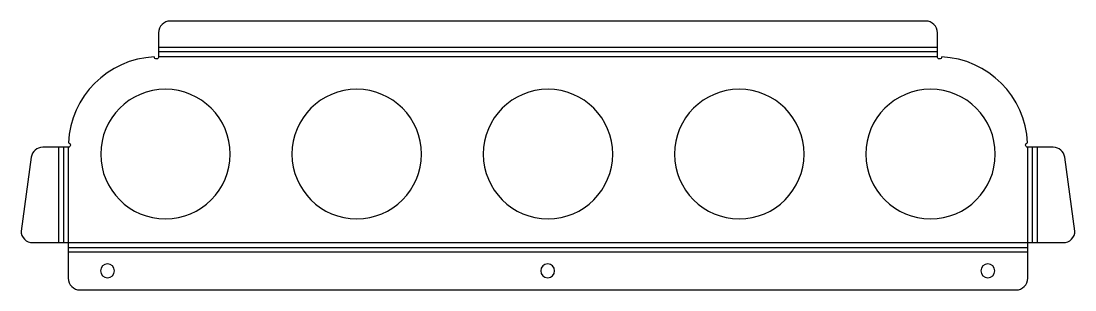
# Model space of a CAD drawing. Header units: millimetres. Extents: x -25 to 429, y 0 to 116.
import ezdxf

# ---------------------------------------------------------------- set-up
doc = ezdxf.new("R2010")
doc.units = ezdxf.units.MM

msp = doc.modelspace()

# ---------------------------------------------------------------- linework, layer by layer
at = {"layer": 'BEND'}
for p, q in [((370.08, 102.56), (34, 102.56)), ((-7.07, 61.49), (-7.07, 20.37)), ((411.15, 20.37), (411.15, 61.49)), ((-5, 18.31), (409.08, 18.31))]:
    msp.add_line(p, q, dxfattribs=at)
at = {"layer": 'BEND_EXTENT'}
for p, q in [((34, 104.63), (370.08, 104.63)), ((370.08, 100.49), (34, 100.49)), ((-9.13, 20.37), (-9.13, 61.49)), ((-5, 61.49), (-5, 20.37)), ((409.08, 20.37), (409.08, 61.49)), ((413.21, 61.49), (413.21, 20.37)), ((-5, 20.37), (409.08, 20.37)), ((409.08, 16.24), (-5, 16.24))]:
    msp.add_line(p, q, dxfattribs=at)
at = {"layer": 'INTERIOR_PROFILES', "extrusion": (0, 0, -1)}
for centre, radius in [((-36.94, 58.55), 27.94), ((-119.49, 58.55), 27.94), ((-202.04, 58.55), 27.94), ((-284.59, 58.55), 27.94), ((-367.14, 58.55), 27.94), ((-11.9, 8.24), 3), ((-201.9, 8.24), 3), ((-391.9, 8.24), 3)]:
    msp.add_circle(centre, radius, dxfattribs=at)
at = {"layer": 'OUTER_PROFILES'}
msp.add_lwpolyline([(32.12, 100.45, 0.386255), (-4.95, 63.37, -0.976188), (-5, 61.49), (-16.02, 61.49, 0.374476), (-20.97, 57.18), (-25.37, 25.37, 0.414214), (-20.37, 20.37), (-5, 20.37), (-5, 5, 0.414214), (0, 0), (404.08, 0, 0.414214), (409.08, 5), (409.08, 20.37), (424.45, 20.37, 0.414214), (429.45, 25.37), (425.05, 57.18, 0.374476), (420.1, 61.49), (409.08, 61.49, -0.976188), (409.03, 63.37, 0.386255), (371.96, 100.45, -0.976188), (370.08, 100.49), (370.08, 110.87, 0.414214), (365.08, 115.87), (39, 115.87, 0.414214), (34, 110.87), (34, 100.49, -0.976188)], format="xyb", close=True, dxfattribs=at)

doc.saveas('drawing.dxf')
